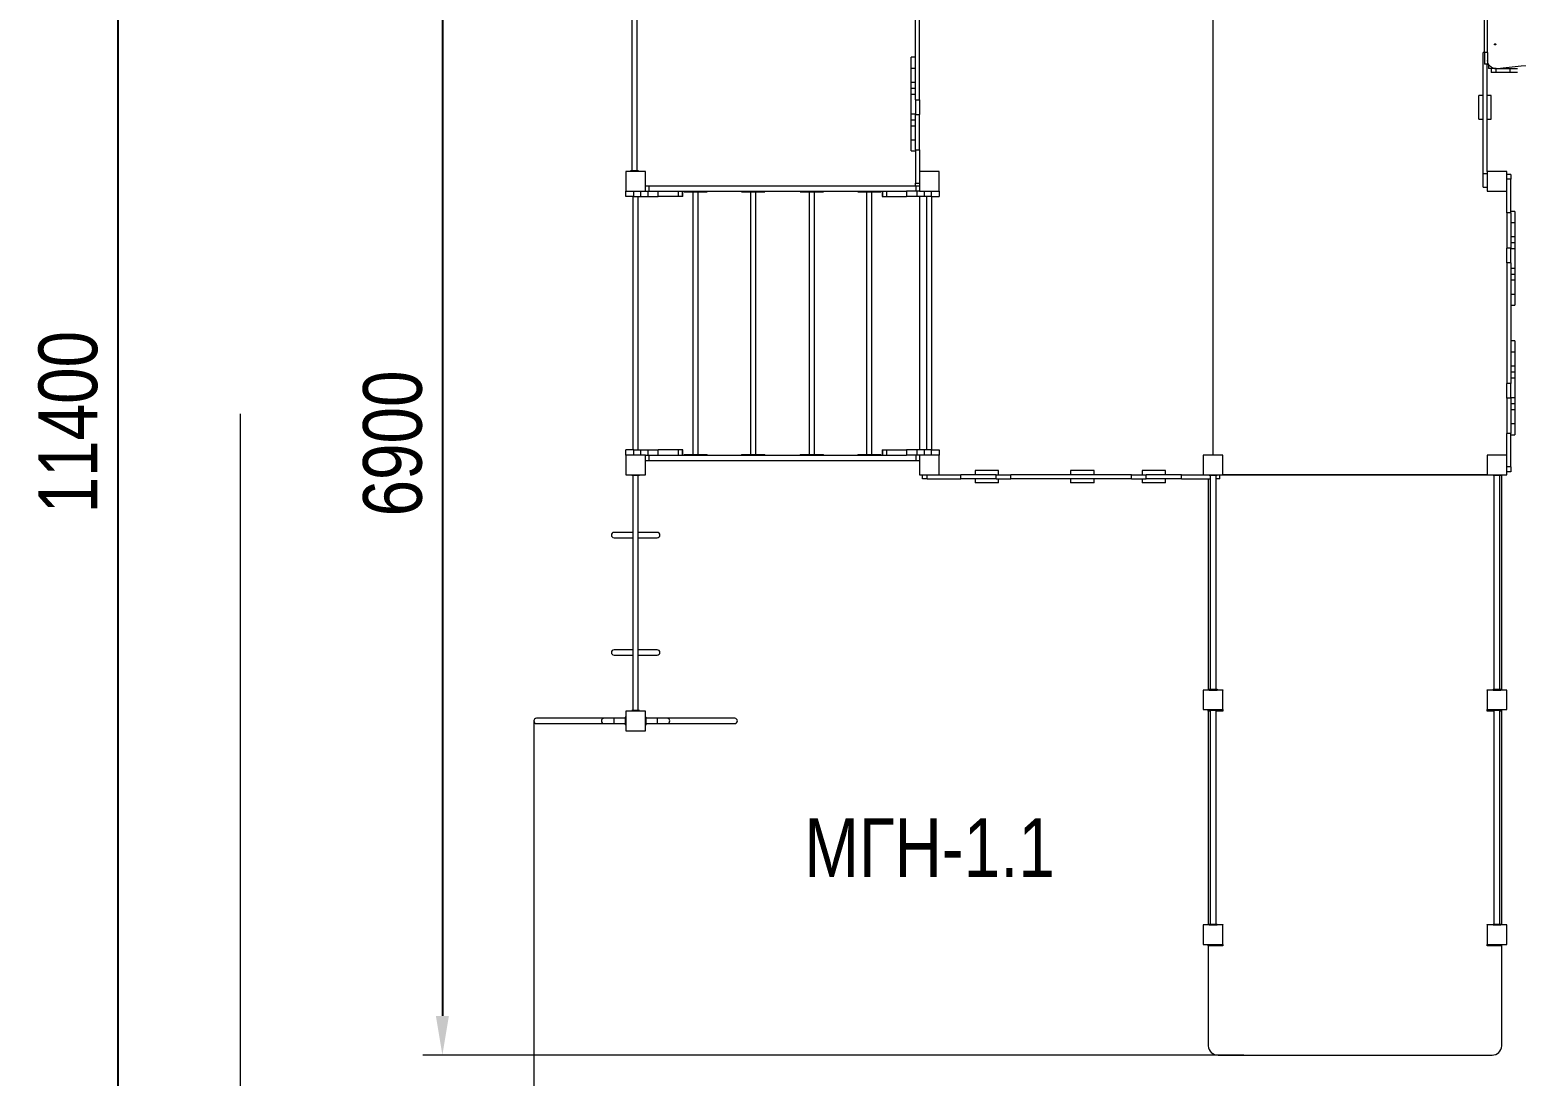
# Model space of a CAD drawing. Header units: millimetres. Extents: x -5811 to 5684, y -6797 to 6079.
# Drawn here: x -5811 to 1783, y -2397 to 2952 of the extents above; entities that cross this region are included whole.
import ezdxf

# ---------------------------------------------------------------- set-up
doc = ezdxf.new("R2010")
doc.units = ezdxf.units.MM
for name, color, linetype in [('DIKOM_АРТИКУЛ', 7, 'Continuous'), ('DIKOM_ОБЪЕКТ', 7, 'Continuous'), ('DIKOM_РАЗМЕР_ЗОНА', 7, 'Continuous'), ('DIKOM_РАЗМЕР_ОБЪЕКТА', 7, 'Continuous')]:
    doc.layers.add(name, color=color, linetype=linetype)
doc.styles.add('style1', font='arial.ttf', dxfattribs={"width": 0.8})
doc.dimstyles.new('1-50', dxfattribs={"dimtxt": 300, "dimasz": 200, "dimexe": 100, "dimexo": 0, "dimgap": 100, "dimtad": 1, "dimdec": 0, "dimtxsty": 'style1', "dimcen": 0, "dimclrd": 7, "dimclre": 7, "dimadec": 1, "dimazin": 2, "dimtfac": 1, "dimtdec": 0, "dimtmove": 0, "dimatfit": 3, "dimfxl": 0, "dimlwd": 25, "dimlwe": 18, "dimarcsym": 0})

# ---------------------------------------------------------------- blocks, each defined once
blk = doc.blocks.new('*D14')
at = {"layer": 'Defpoints', "color": 0, "transparency": 16777216}
for p in [(3684, 2910.6), (-3236, -580.4), (3684, -4519.9)]:
    blk.add_point(p, dxfattribs=at)
at = {"layer": 'DIKOM_РАЗМЕР_ОБЪЕКТА', "color": 7, "lineweight": 18, "transparency": 16777216}
for p, q in [((3684, 2910.6), (3684, -4619.9)), ((-3236, -580.4), (-3236, -4619.9))]:
    blk.add_line(p, q, dxfattribs=at)
at = {"layer": 'DIKOM_РАЗМЕР_ОБЪЕКТА', "color": 7, "lineweight": 25, "transparency": 16777216}
blk.add_line((-3036, -4519.9), (3484, -4519.9), dxfattribs=at)
at = {"layer": 'DIKOM_РАЗМЕР_ОБЪЕКТА', "color": 7, "transparency": 16777216}
for points in [[(-3036, -4486.6), (-3036, -4553.3), (-3236, -4519.9)], [(3484, -4486.6), (3484, -4553.3), (3684, -4519.9)]]:
    blk.add_solid(points, dxfattribs=at)
at = {"layer": 'DIKOM_РАЗМЕР_ОБЪЕКТА', "color": 0, "transparency": 16777216, "insert": (789.9, -4266.7), "char_height": 300, "attachment_point": 5, "style": 'style1'}
blk.add_mtext('6900', dxfattribs=at)
blk = doc.blocks.new('*D15')
at = {"layer": 'Defpoints', "color": 0, "transparency": 16777216}
for p in [(5684, 2425.6), (-4736, 988.9), (5684, -6696.9)]:
    blk.add_point(p, dxfattribs=at)
at = {"layer": 'DIKOM_РАЗМЕР_ЗОНА', "color": 7, "lineweight": 18, "transparency": 16777216}
for p, q in [((5684, 2425.6), (5684, -6796.9)), ((-4736, 988.9), (-4736, -6796.9))]:
    blk.add_line(p, q, dxfattribs=at)
at = {"layer": 'DIKOM_РАЗМЕР_ЗОНА', "color": 7, "lineweight": 25, "transparency": 16777216}
blk.add_line((-4536, -6696.9), (5484, -6696.9), dxfattribs=at)
at = {"layer": 'DIKOM_РАЗМЕР_ЗОНА', "color": 7, "transparency": 16777216}
for points in [[(-4536, -6663.5), (-4536, -6730.2), (-4736, -6696.9)], [(5484, -6663.5), (5484, -6730.2), (5684, -6696.9)]]:
    blk.add_solid(points, dxfattribs=at)
at = {"layer": 'DIKOM_РАЗМЕР_ЗОНА', "color": 0, "transparency": 16777216, "insert": (722.3, -6443.7), "char_height": 300, "attachment_point": 5, "style": 'style1'}
blk.add_mtext('10400', dxfattribs=at)
blk = doc.blocks.new('*D12')
at = {"layer": 'Defpoints', "color": 0, "transparency": 16777216}
for p in [(609, 4591.7), (-3703.3, -2288.3), (390.5, -2288.3)]:
    blk.add_point(p, dxfattribs=at)
at = {"layer": 'DIKOM_РАЗМЕР_ОБЪЕКТА', "color": 7, "lineweight": 18, "transparency": 16777216}
for p, q in [((609, 4591.7), (-3803.3, 4591.7)), ((390.5, -2288.3), (-3803.3, -2288.3))]:
    blk.add_line(p, q, dxfattribs=at)
at = {"layer": 'DIKOM_РАЗМЕР_ОБЪЕКТА', "color": 7, "lineweight": 25, "transparency": 16777216}
blk.add_line((-3703.3, 4391.7), (-3703.3, -2088.3), dxfattribs=at)
at = {"layer": 'DIKOM_РАЗМЕР_ОБЪЕКТА', "color": 7, "transparency": 16777216}
for points in [[(-3736.6, 4391.7), (-3670, 4391.7), (-3703.3, 4591.7)], [(-3736.6, -2088.3), (-3670, -2088.3), (-3703.3, -2288.3)]]:
    blk.add_solid(points, dxfattribs=at)
at = {"layer": 'DIKOM_РАЗМЕР_ОБЪЕКТА', "color": 0, "transparency": 16777216, "insert": (-3956.5, 837.6), "char_height": 300, "attachment_point": 5, "rotation": 90, "style": 'style1'}
blk.add_mtext('6900', dxfattribs=at)
blk = doc.blocks.new('*D13')
at = {"layer": 'Defpoints', "color": 0, "transparency": 16777216}
for p in [(4.3, 6079.2), (-5361.4, -5288.3), (-316, -5288.3)]:
    blk.add_point(p, dxfattribs=at)
at = {"layer": 'DIKOM_РАЗМЕР_ЗОНА', "color": 7, "lineweight": 18, "transparency": 16777216}
for p, q in [((4.3, 6079.2), (-5461.4, 6079.2)), ((-316, -5288.3), (-5461.4, -5288.3))]:
    blk.add_line(p, q, dxfattribs=at)
at = {"layer": 'DIKOM_РАЗМЕР_ЗОНА', "color": 7, "lineweight": 25, "transparency": 16777216}
blk.add_line((-5361.4, 5879.2), (-5361.4, -5088.3), dxfattribs=at)
at = {"layer": 'DIKOM_РАЗМЕР_ЗОНА', "color": 7, "transparency": 16777216}
for points in [[(-5394.7, 5879.2), (-5328, 5879.2), (-5361.4, 6079.2)], [(-5394.7, -5088.3), (-5328, -5088.3), (-5361.4, -5288.3)]]:
    blk.add_solid(points, dxfattribs=at)
at = {"layer": 'DIKOM_РАЗМЕР_ЗОНА', "color": 0, "transparency": 16777216, "insert": (-5614.5, 946.6), "char_height": 300, "attachment_point": 5, "rotation": 90, "style": 'style1'}
blk.add_mtext('11400', dxfattribs=at)
blk = doc.blocks.new('A$C7D4919E4')
at = {"color": 7, "linetype": 'Continuous', "lineweight": 15}
for p, q in [((-443, 450), (-443, 471)), ((-416.3, 471), (-443, 471)), ((-373.7, 471), (-374.6, 471)), ((-373.7, 471), (-346.8, 471)), ((-373.7, 470.9), (-373.7, 471)), ((-346.8, 467.7), (-346.8, 471)), ((350.8, 471), (377.7, 471)), ((350.8, 467.7), (350.8, 471)), ((378.6, 471), (377.7, 471)), ((377.7, 470.9), (377.7, 471)), ((447, 471), (420.3, 471)), ((447, 450), (447, 471)), ((-463, 450), (-448, 450)), ((-463, 389.9), (-463, 450)), ((-463, 450), (-448, 450)), ((-463, 450), (-463, 450)), ((-463, 389.9), (-448, 389.9)), ((-463, 389.9), (-463, 149.6)), ((-442.7, 450), (-448, 450)), ((-448, 389.9), (-448, 450)), ((-448, 389.9), (-448, 59.9)), ((-114, 450), (118, 450)), ((-49, 450), (-49, 448.2)), ((-28, 450), (-28, 448)), ((51, 450), (51, 448.2)), ((72, 450), (72, 448.6)), ((452, 450), (446.7, 450)), ((452, 450), (467, 450)), ((452, 389.9), (452, 450)), ((452, 450), (467, 450)), ((452, 389.9), (467, 389.9)), ((452, 389.9), (452, 59.9)), ((467, 389.9), (467, 450)), ((467, 450), (467, 450)), ((467, 389.9), (467, 149.6)), ((-463, 150), (-478, 150)), ((-478, 150), (-478, 125)), ((-463, 150), (-478, 150)), ((-478, 150), (-478, 150)), ((-463, 125), (-478, 125)), ((-478, 125), (-478, 59.9)), ((-463, 149.6), (-463, 125)), ((-463, 125), (-463, 59.9)), ((482, 150), (467, 150)), ((482, 150), (467, 150)), ((467, 149.6), (467, 125)), ((482, 125), (467, 125)), ((467, 125), (467, 59.9)), ((482, 150), (482, 125)), ((482, 150), (482, 150)), ((482, 125), (482, 59.9)), ((-463, 59.9), (-478, 59.9)), ((-478, 59.9), (-478, -59.9)), ((-463, 59.9), (-463, -59.9)), ((-463, 59.9), (-448, 59.9)), ((-463, 5.2), (-448, 5.2)), ((-463, 0), (-448, 0)), ((-448, 5.2), (-448, 59.9)), ((1, 10.5), (-448, 10.5)), ((-448, 0), (-448, 5.2)), ((-448, 2.3), (-9, 2.3)), ((-9, 8.6), (-9, 2.3)), ((-3, 4.6), (-3, -2.9)), ((1, 3), (-3, 3)), ((1, 3), (1, 10.5)), ((7, 2.7), (7, 5.3)), ((7, -4.8), (7, 2.7)), ((452, 59.9), (467, 59.9)), ((452, 5.2), (452, 59.9)), ((452, 5.2), (467, 5.2)), ((452, 0), (452, 5.2)), ((452, 0), (467, 0)), ((482, 59.9), (467, 59.9)), ((467, 59.9), (467, -59.9)), ((482, 59.9), (482, -59.9)), ((-463, -59.9), (-478, -59.9)), ((-478, -59.9), (-478, -125)), ((-448, 0), (-463, 0)), ((-448, -5.2), (-463, -5.2)), ((-463, -59.9), (-463, -125)), ((-448, -59.9), (-463, -59.9)), ((-448, 0), (-448, -5.2)), ((-448, -5.2), (-448, -59.9)), ((-448, -389.9), (-448, -59.9)), ((-3, -2.9), (-3, -5.5)), ((3, -3.2), (3, -10.7)), ((3, -3.2), (7, -3.2)), ((3, -10.7), (452, -10.7)), ((452, -2.5), (13, -2.5)), ((13, -8.7), (13, -2.5)), ((467, 0), (452, 0)), ((452, 0), (452, -5.2)), ((467, -5.2), (452, -5.2)), ((452, -5.2), (452, -59.9)), ((467, -59.9), (452, -59.9)), ((452, -389.9), (452, -59.9)), ((482, -59.9), (467, -59.9)), ((467, -59.9), (467, -125)), ((482, -59.9), (482, -125)), ((-463, -125), (-478, -125)), ((-478, -125), (-478, -150)), ((-463, -150), (-478, -150)), ((-463, -150), (-478, -150)), ((-478, -150), (-478, -150)), ((-463, -125), (-463, -149.6)), ((-463, -389.9), (-463, -149.6)), ((482, -125), (467, -125)), ((467, -125), (467, -149.6)), ((467, -389.9), (467, -149.6)), ((482, -150), (467, -150)), ((482, -150), (467, -150)), ((482, -125), (482, -150)), ((482, -150), (482, -150)), ((-448, -389.9), (-463, -389.9)), ((-463, -389.9), (-463, -450)), ((-448, -450), (-463, -450)), ((-448, -389.9), (-448, -450)), ((-448, -450), (-442.7, -450)), ((-443, -450), (-443, -471)), ((180.6, -453), (-176.6, -453)), ((118.2, -450), (-114.2, -450)), ((446.7, -450), (452, -450)), ((447, -450), (447, -471)), ((467, -389.9), (452, -389.9)), ((452, -389.9), (452, -450)), ((467, -450), (452, -450)), ((467, -389.9), (467, -450)), ((-416.3, -471), (-443, -471)), ((-373.7, -471), (-346.8, -471)), ((-346.8, -467.7), (-346.8, -471)), ((350.8, -467.7), (350.8, -471)), ((350.8, -471), (377.7, -471)), ((447, -471), (420.3, -471))]:
    blk.add_line(p, q, dxfattribs=at)
at = {"color": 7, "linetype": 'Continuous', "lineweight": 15, "flags": 128}
for points in [[(-448, 430.7), (-447.8, 434.5), (-447.2, 438.2), (-446.3, 441.9), (-445, 445.5), (-443.3, 449), (-441.3, 452.3), (-439, 455.5), (-436.3, 458.5), (-433.4, 461.3), (-430.1, 463.9), (-426.7, 466.2), (-423, 468.2), (-419.1, 469.9), (-415.1, 471.4), (-410.9, 472.5), (-406.7, 473.3), (-402.4, 473.8), (-398, 474)], [(-398, 474), (-367.4, 470.1), (-336.8, 466.6), (-306.2, 463.3), (-275.5, 460.4), (-244.7, 457.7), (-214, 455.4), (-183.2, 453.4), (-152.3, 451.7), (-121.5, 450.3), (-90.6, 449.2), (-59.8, 448.4), (-28.9, 448), (2, 447.8), (32.9, 448), (63.8, 448.4), (94.6, 449.2), (125.5, 450.3), (156.3, 451.7), (187.2, 453.4), (218, 455.4), (248.7, 457.7), (279.5, 460.4), (310.2, 463.3), (340.8, 466.6), (371.4, 470.1), (402, 474)], [(402, 474), (406.4, 473.8), (410.7, 473.3), (414.9, 472.5), (419.1, 471.4), (423.1, 469.9), (427, 468.2), (430.7, 466.2), (434.1, 463.9), (437.4, 461.3), (440.3, 458.5), (443, 455.5), (445.3, 452.3), (447.3, 449), (449, 445.5), (450.3, 441.9), (451.2, 438.2), (451.8, 434.5), (452, 430.7)], [(-405.5, 348.4), (-405.7, 347.4), (-406.2, 346.5), (-407.1, 345.8), (-408.1, 345.4), (-409.3, 345.4), (-410.4, 345.6), (-411.4, 346.1), (-412.1, 346.9), (-412.5, 347.9), (-412.5, 348.9), (-412.1, 349.8), (-411.4, 350.6), (-410.4, 351.2), (-409.3, 351.4), (-408.1, 351.3), (-407.1, 350.9), (-406.2, 350.2), (-405.7, 349.4), (-405.5, 348.4)], [(416.5, 348.4), (416.3, 347.4), (415.8, 346.5), (414.9, 345.8), (413.9, 345.4), (412.7, 345.4), (411.6, 345.6), (410.6, 346.1), (409.9, 346.9), (409.5, 347.9), (409.5, 348.9), (409.9, 349.8), (410.6, 350.6), (411.6, 351.2), (412.7, 351.4), (413.9, 351.3), (414.9, 350.9), (415.8, 350.2), (416.3, 349.4), (416.5, 348.4)], [(-405.5, 114.5), (-405.7, 113.5), (-406.2, 112.6), (-407.1, 111.9), (-408.1, 111.5), (-409.3, 111.5), (-410.4, 111.7), (-411.4, 112.2), (-412.1, 113), (-412.5, 114), (-412.5, 115), (-412.1, 115.9), (-411.4, 116.7), (-410.4, 117.3), (-409.3, 117.5), (-408.1, 117.4), (-407.1, 117), (-406.2, 116.3), (-405.7, 115.5), (-405.5, 114.5)], [(416.5, 114.5), (416.3, 113.5), (415.8, 112.6), (414.9, 111.9), (413.9, 111.5), (412.7, 111.5), (411.6, 111.7), (410.6, 112.2), (409.9, 113), (409.5, 114), (409.5, 115), (409.9, 115.9), (410.6, 116.7), (411.6, 117.3), (412.7, 117.5), (413.9, 117.4), (414.9, 117), (415.8, 116.3), (416.3, 115.5), (416.5, 114.5)], [(-9, 2.3), (-7.8, 2.2), (-6.7, 1.9), (-5.7, 1.5), (-4.8, 0.8), (-4, 0), (-3.5, -0.9), (-3.1, -1.8), (-3, -2.9)], [(-3.3, 6.3), (-3.1, 5.7), (-3, 4.6)], [(-3, 2), (-2.9, 1), (-2.5, 0.1), (-2, -0.8), (-1.2, -1.6), (-0.3, -2.3), (0.7, -2.8), (1.8, -3.1), (3, -3.2)], [(7, 5.3), (6.9, 6.3), (6.5, 7.3), (6, 8.2), (5.2, 9), (4.3, 9.6), (3.3, 10.1), (2.2, 10.4), (1, 10.5)], [(7, -2.2), (6.9, -1.2), (6.5, -0.2), (6, 0.7), (5.2, 1.5), (4.3, 2.2), (3.3, 2.6), (2.2, 2.9), (1, 3)], [(13, -2.5), (11.8, -2.4), (10.7, -2.1), (9.7, -1.6), (8.8, -0.9), (8, -0.2), (7.5, 0.7), (7.1, 1.7), (7, 2.7)], [(-3, -5.5), (-2.9, -6.5), (-2.5, -7.4), (-2, -8.3), (-1.2, -9.1), (-0.3, -9.8), (0.7, -10.3), (1.8, -10.6), (3, -10.7)], [(7.2, -6.1), (7.1, -5.8), (7, -4.8)], [(-412.5, -114.6), (-412.3, -113.6), (-411.8, -112.7), (-410.9, -112), (-409.9, -111.6), (-408.7, -111.6), (-407.6, -111.8), (-406.6, -112.3), (-405.9, -113.1), (-405.5, -114.1), (-405.5, -115.1), (-405.9, -116), (-406.6, -116.8), (-407.6, -117.4), (-408.7, -117.6), (-409.9, -117.5), (-410.9, -117.1), (-411.8, -116.4), (-412.3, -115.6), (-412.5, -114.6)], [(409.5, -114.6), (409.7, -113.6), (410.2, -112.7), (411.1, -112), (412.1, -111.6), (413.3, -111.6), (414.4, -111.8), (415.4, -112.3), (416.1, -113.1), (416.5, -114.1), (416.5, -115.1), (416.1, -116), (415.4, -116.8), (414.4, -117.4), (413.3, -117.6), (412.1, -117.5), (411.1, -117.1), (410.2, -116.4), (409.7, -115.6), (409.5, -114.6)], [(-412.5, -348.4), (-412.3, -347.4), (-411.8, -346.5), (-410.9, -345.9), (-409.9, -345.5), (-408.7, -345.4), (-407.6, -345.6), (-406.6, -346.2), (-405.9, -347), (-405.5, -347.9), (-405.5, -348.9), (-405.9, -349.8), (-406.6, -350.6), (-407.6, -351.2), (-408.7, -351.4), (-409.9, -351.3), (-410.9, -350.9), (-411.8, -350.3), (-412.3, -349.4), (-412.5, -348.4)], [(409.5, -348.4), (409.7, -347.4), (410.2, -346.5), (411.1, -345.9), (412.1, -345.5), (413.3, -345.4), (414.4, -345.6), (415.4, -346.2), (416.1, -347), (416.5, -347.9), (416.5, -348.9), (416.1, -349.8), (415.4, -350.6), (414.4, -351.2), (413.3, -351.4), (412.1, -351.3), (411.1, -350.9), (410.2, -350.3), (409.7, -349.4), (409.5, -348.4)], [(-398, -474), (-402.4, -473.8), (-406.7, -473.3), (-410.9, -472.5), (-415.1, -471.4), (-419.1, -469.9), (-423, -468.2), (-426.7, -466.1), (-430.1, -463.8), (-433.4, -461.3), (-436.3, -458.5), (-439, -455.5), (-441.3, -452.3), (-443.3, -449), (-445, -445.5), (-446.3, -441.9), (-447.2, -438.2), (-447.8, -434.4), (-448, -430.7)], [(402, -474), (371.4, -470.1), (340.8, -466.6), (310.2, -463.3), (279.5, -460.4), (248.7, -457.7), (218, -455.4), (187.2, -453.4), (156.3, -451.7), (125.5, -450.3), (94.6, -449.2), (63.8, -448.4), (32.9, -448), (2, -447.8), (-28.9, -448), (-59.8, -448.4), (-90.6, -449.2), (-121.5, -450.3), (-152.3, -451.7), (-183.2, -453.4), (-214, -455.4), (-244.7, -457.7), (-275.5, -460.4), (-306.2, -463.3), (-336.8, -466.6), (-367.4, -470.1), (-398, -474)], [(452, -430.7), (451.8, -434.4), (451.2, -438.2), (450.3, -441.9), (449, -445.5), (447.3, -449), (445.3, -452.3), (443, -455.5), (440.3, -458.5), (437.4, -461.3), (434.1, -463.8), (430.7, -466.1), (427, -468.2), (423.1, -469.9), (419.1, -471.4), (414.9, -472.5), (410.7, -473.3), (406.4, -473.8), (402, -474)]]:
    blk.add_lwpolyline(points, dxfattribs=at)

msp = doc.modelspace()

# ---------------------------------------------------------------- linework, layer by layer
at = {"layer": 'DIKOM_ОБЪЕКТ', "color": 7, "linetype": 'Continuous', "lineweight": 15}
for p, q in [((-2735.5, 3573.6), (-2735.5, 2231.6)), ((-2708.5, 2231.6), (-2708.5, 3573.6)), ((234, 777.6), (234, 3556.6)), ((234, 777.6), (234, 3556.6)), ((-1287, 2594.4), (-1287, 3210.8)), ((-1266, 2594.4), (-1266, 3210.8)), ((-1287, 2811.3), (-1308, 2811.3)), ((-1308, 2756.3), (-1308, 2811.3)), ((1613, 2217.6), (1613, 2835.6)), ((1621, 2835.6), (1613, 2835.6)), ((-1308, 2756.3), (-1287, 2756.3)), ((-1308, 2682.1), (-1308, 2756.3)), ((1634, 2227.6), (1634, 2775.6)), ((1654.4, 2754.6), (1654.4, 2733.6)), ((1679.4, 2754.6), (1654.4, 2754.6)), ((1679.4, 2733.6), (1679.4, 2754.6)), ((1679.4, 2754.6), (1749.4, 2754.6)), ((1749.4, 2754.6), (1749.4, 2733.6)), ((1749.4, 2754.6), (1789.4, 2754.6)), ((-1287, 2682.1), (-1308, 2682.1)), ((-1308, 2653.4), (-1308, 2682.1)), ((1679.4, 2733.6), (1654.4, 2733.6)), ((1749.4, 2733.6), (1679.4, 2733.6)), ((1789.4, 2733.6), (1749.4, 2733.6)), ((-1308, 2653.4), (-1287, 2653.4)), ((-1308, 2621.3), (-1308, 2653.4)), ((-1287, 2621.3), (-1308, 2621.3)), ((-1308, 2522.4), (-1308, 2621.3)), ((-1287, 2594.4), (-1266, 2594.4)), ((-1287, 2594.4), (-1287, 2518.8)), ((-1266, 2594.4), (-1266, 2518.8)), ((1613, 2615.8), (1592, 2615.8)), ((1592, 2495.8), (1592, 2615.8)), ((1655, 2615.8), (1634, 2615.8)), ((1655, 2495.8), (1655, 2615.8)), ((-1308, 2522.4), (-1287, 2522.4)), ((-1308, 2490.4), (-1308, 2522.4)), ((-1287, 2518.8), (-1266, 2518.8)), ((-1287, 2339.1), (-1287, 2518.8)), ((-1266, 2339.1), (-1266, 2518.8)), ((-1287, 2490.4), (-1308, 2490.4)), ((-1308, 2461.6), (-1308, 2490.4)), ((-1308, 2461.6), (-1287, 2461.6)), ((-1308, 2387.4), (-1308, 2461.6)), ((1592, 2495.8), (1613, 2495.8)), ((1634, 2495.8), (1655, 2495.8)), ((-1287, 2387.4), (-1308, 2387.4)), ((-1308, 2332.4), (-1308, 2387.4)), ((-1308, 2332.4), (-1287, 2332.4)), ((-1287, 2339.1), (-1266, 2339.1)), ((-1287, 2339.1), (-1287, 2167.5)), ((-1266, 2339.1), (-1266, 2227.6)), ((-2766.1, 2227.6), (-2766.1, 2127.6)), ((-2666.1, 2227.6), (-2766.1, 2227.6)), ((-2742, 2227.6), (-2742, 2231.6)), ((-2702, 2231.6), (-2742, 2231.6)), ((-2702, 2227.6), (-2702, 2231.6)), ((-2666.1, 2127.6), (-2666.1, 2227.6)), ((-1166, 2227.6), (-1266, 2227.6)), ((-1266, 2227.6), (-1266, 2127.6)), ((-1166, 2127.6), (-1166, 2227.6)), ((1613, 2217.6), (1634, 2217.6)), ((1613, 2147.6), (1613, 2217.6)), ((1734, 2227.6), (1634, 2227.6)), ((1634, 2227.6), (1634, 2127.6)), ((1734, 2127.6), (1734, 2227.6)), ((1755, 2212.6), (1734, 2212.6)), ((1755, 2212.6), (1755, 2187.6)), ((-2766.1, 2100.6), (-2766.1, 2127.6)), ((-2766.1, 2127.6), (-2666.1, 2127.6)), ((-2726.1, 2100.6), (-2726.1, 2127.6)), ((-2689.2, 2100.6), (-2689.2, 2127.6)), ((-2666.1, 2154.6), (-2648, 2154.6)), ((-2666.1, 2127.6), (-2652.5, 2127.6)), ((-2652.5, 2100.6), (-2652.5, 2127.6)), ((-2652.5, 2127.6), (-2601.7, 2127.6)), ((-2648, 2154.6), (-2648, 2127.6)), ((-2648, 2154.6), (-1284.3, 2154.6)), ((-2601.7, 2127.6), (-1335.2, 2127.6)), ((-2600.2, 2100.6), (-2600.2, 2127.6)), ((-2497, 2100.6), (-2497, 2127.6)), ((-2477.4, 2100.6), (-2477.4, 2127.6)), ((-2475.1, 2100.6), (-2475.1, 2127.6)), ((-2468.4, 2127.6), (-2468.4, 2123.6)), ((-2453.5, 2127.6), (-2453.5, 2123.6)), ((-2376.2, 2127.6), (-2376.2, 2123.6)), ((-2351.1, 2123.6), (-2351.1, 2127.6)), ((-2175.8, 2127.6), (-2175.8, 2123.6)), ((-2157.4, 2127.6), (-2157.4, 2123.6)), ((-2077.6, 2127.6), (-2077.6, 2123.6)), ((-2056.1, 2123.6), (-2056.1, 2127.6)), ((-1876.1, 2127.6), (-1876.1, 2123.6)), ((-1854.5, 2127.6), (-1854.5, 2123.6)), ((-1774.7, 2127.6), (-1774.7, 2123.6)), ((-1756.3, 2123.6), (-1756.3, 2127.6)), ((-1581, 2127.6), (-1581, 2123.6)), ((-1555.9, 2127.6), (-1555.9, 2123.6)), ((-1478.6, 2127.6), (-1478.6, 2123.6)), ((-1463.8, 2123.6), (-1463.8, 2127.6)), ((-1457, 2127.6), (-1457, 2100.6)), ((-1454.7, 2127.6), (-1454.7, 2100.6)), ((-1435.1, 2127.6), (-1435.1, 2100.6)), ((-1335.2, 2127.6), (-1331.9, 2127.6)), ((-1331.9, 2127.6), (-1331.9, 2100.6)), ((-1279.6, 2127.6), (-1331.9, 2127.6)), ((-1287, 2167.5), (-1266, 2167.5)), ((-1287, 2154.6), (-1287, 2167.5)), ((-1284.3, 2154.6), (-1284.3, 2127.6)), ((-1284.3, 2154.6), (-1266.1, 2154.6)), ((-1279.6, 2127.6), (-1279.6, 2100.6)), ((-1266, 2127.6), (-1279.6, 2127.6)), ((-1266.1, 2154.6), (-1266.1, 2127.6)), ((-1266.1, 2142.6), (-1266, 2142.6)), ((-1266, 2127.6), (-1166, 2127.6)), ((-1242.9, 2127.6), (-1242.9, 2100.6)), ((-1206, 2127.6), (-1206, 2100.6)), ((-1166, 2127.6), (-1166, 2100.6)), ((1613, 2147.6), (1634, 2147.6)), ((1634, 2147.6), (1634, 2127.6)), ((1634, 2127.6), (1734, 2127.6)), ((1634, 2127.6), (1634, 2127.6)), ((1755, 2187.6), (1734, 2187.6)), ((1734, 2016), (1734, 2127.6)), ((1755, 2016), (1755, 2187.6)), ((-2726.1, 2100.6), (-2766.1, 2100.6)), ((-2729.6, 2100.6), (-2729.6, 804.6)), ((-2726.1, 2100.6), (-2689.2, 2100.6)), ((-2702.6, 804.6), (-2702.6, 2100.6)), ((-2689.2, 2100.6), (-2652.5, 2100.6)), ((-2652.5, 2100.6), (-2600.2, 2100.6)), ((-2497, 2100.6), (-2600.2, 2100.6)), ((-2477.4, 2100.6), (-2497, 2100.6)), ((-2475.1, 2100.6), (-2477.4, 2100.6)), ((-2468.4, 2123.6), (-2453.5, 2123.6)), ((-2453.5, 2123.6), (-2376.2, 2123.6)), ((-2423.2, 2123.6), (-2423.2, 781.6)), ((-2396.2, 781.6), (-2396.2, 2123.6)), ((-2376.2, 2123.6), (-2351.1, 2123.6)), ((-2175.8, 2123.6), (-2157.4, 2123.6)), ((-2157.4, 2123.6), (-2077.6, 2123.6)), ((-2129.4, 2123.6), (-2129.4, 781.6)), ((-2102.4, 781.6), (-2102.4, 2123.6)), ((-2077.6, 2123.6), (-2056.1, 2123.6)), ((-1876.1, 2123.6), (-1854.5, 2123.6)), ((-1854.5, 2123.6), (-1774.7, 2123.6)), ((-1829.7, 2123.6), (-1829.7, 781.6)), ((-1802.7, 781.6), (-1802.7, 2123.6)), ((-1774.7, 2123.6), (-1756.3, 2123.6)), ((-1581, 2123.6), (-1555.9, 2123.6)), ((-1555.9, 2123.6), (-1478.6, 2123.6)), ((-1535.9, 2123.6), (-1535.9, 781.6)), ((-1508.9, 781.6), (-1508.9, 2123.6)), ((-1478.6, 2123.6), (-1463.8, 2123.6)), ((-1457, 2100.6), (-1454.7, 2100.6)), ((-1454.7, 2100.6), (-1435.1, 2100.6)), ((-1435.1, 2100.6), (-1331.9, 2100.6)), ((-1279.6, 2100.6), (-1331.9, 2100.6)), ((-1242.9, 2100.6), (-1279.6, 2100.6)), ((-1266, 2100.6), (-1266, 804.6)), ((-1206, 2100.6), (-1242.9, 2100.6)), ((-1229.5, 2100.6), (-1229.5, 804.6)), ((-1206, 2100.6), (-1166, 2100.6)), ((-1202.5, 804.6), (-1202.5, 2100.6)), ((1755, 2016), (1734, 2016)), ((1734, 2016), (1734, 1836.4)), ((1776, 2022.8), (1755, 2022.8)), ((1755, 2016), (1755, 1836.4)), ((1776, 2022.8), (1776, 1967.7)), ((1755, 1967.7), (1776, 1967.7)), ((1776, 1967.7), (1776, 1893.5)), ((1755, 1836.4), (1734, 1836.4)), ((1734, 1760.8), (1734, 1836.4)), ((1776, 1893.5), (1755, 1893.5)), ((1755, 1864.8), (1776, 1864.8)), ((1755, 1760.8), (1755, 1836.4)), ((1776, 1832.8), (1755, 1832.8)), ((1776, 1893.5), (1776, 1864.8)), ((1776, 1864.8), (1776, 1832.8)), ((1776, 1832.8), (1776, 1733.8)), ((1755, 1760.8), (1734, 1760.8)), ((1734, 1760.8), (1734, 1144.4)), ((1755, 1760.8), (1755, 1144.4)), ((1755, 1733.8), (1776, 1733.8)), ((1776, 1701.8), (1755, 1701.8)), ((1755, 1673.1), (1776, 1673.1)), ((1776, 1733.8), (1776, 1701.8)), ((1776, 1701.8), (1776, 1673.1)), ((1776, 1673.1), (1776, 1598.9)), ((1776, 1598.9), (1755, 1598.9)), ((1776, 1598.9), (1776, 1543.8)), ((1755, 1543.8), (1776, 1543.8)), ((1776, 1361.3), (1755, 1361.3)), ((1755, 1306.3), (1776, 1306.3)), ((1776, 1361.3), (1776, 1306.3)), ((1776, 1306.3), (1776, 1232.1)), ((1776, 1232.1), (1755, 1232.1)), ((1776, 1232.1), (1776, 1203.4)), ((1755, 1144.4), (1734, 1144.4)), ((1734, 1068.8), (1734, 1144.4)), ((1755, 1203.4), (1776, 1203.4)), ((1776, 1171.3), (1755, 1171.3)), ((1755, 1068.8), (1755, 1144.4)), ((1776, 1203.4), (1776, 1171.3)), ((1776, 1171.3), (1776, 1072.4)), ((1755, 1068.8), (1734, 1068.8)), ((1734, 1068.8), (1734, 889.1)), ((1755, 1072.4), (1776, 1072.4)), ((1755, 1068.8), (1755, 889.1)), ((1776, 1072.4), (1776, 1040.4)), ((1776, 1040.4), (1755, 1040.4)), ((1755, 1011.6), (1776, 1011.6)), ((1776, 1040.4), (1776, 1011.6)), ((1776, 1011.6), (1776, 937.4)), ((1776, 937.4), (1755, 937.4)), ((1776, 937.4), (1776, 882.4)), ((1755, 889.1), (1734, 889.1)), ((1734, 777.6), (1734, 889.1)), ((1755, 717.5), (1755, 889.1)), ((1755, 882.4), (1776, 882.4)), ((-2766.1, 777.6), (-2766.1, 804.6)), ((-2726.1, 804.6), (-2766.1, 804.6)), ((-2666.1, 777.6), (-2766.1, 777.6)), ((-2766.1, 777.6), (-2766.1, 677.6)), ((-2726.1, 777.6), (-2726.1, 804.6)), ((-2726.1, 804.6), (-2689.2, 804.6)), ((-2689.2, 777.6), (-2689.2, 804.6)), ((-2689.2, 804.6), (-2652.5, 804.6)), ((-2666.1, 777.6), (-2652.5, 777.6)), ((-2666.1, 677.6), (-2666.1, 777.6)), ((-2652.5, 777.6), (-2652.5, 804.6)), ((-2652.5, 804.6), (-2600.2, 804.6)), ((-2652.5, 777.6), (-2601.7, 777.6)), ((-2648, 777.6), (-2648, 750.6)), ((-2601.7, 777.6), (-1335.2, 777.6)), ((-2600.2, 777.6), (-2600.2, 804.6)), ((-2497, 804.6), (-2600.2, 804.6)), ((-2497, 777.6), (-2497, 804.6)), ((-2477.4, 804.6), (-2497, 804.6)), ((-2477.4, 777.6), (-2477.4, 804.6)), ((-2475.1, 804.6), (-2477.4, 804.6)), ((-2475.1, 777.6), (-2475.1, 804.6)), ((-2468.4, 781.6), (-2468.4, 777.6)), ((-2468.4, 781.6), (-2453.5, 781.6)), ((-2453.5, 781.6), (-2453.5, 777.6)), ((-2453.5, 781.6), (-2376.2, 781.6)), ((-2376.2, 781.6), (-2376.2, 777.6)), ((-2376.2, 781.6), (-2351.1, 781.6)), ((-2351.1, 777.6), (-2351.1, 781.6)), ((-2175.8, 781.6), (-2175.8, 777.6)), ((-2175.8, 781.6), (-2157.4, 781.6)), ((-2157.4, 781.6), (-2157.4, 777.6)), ((-2157.4, 781.6), (-2077.6, 781.6)), ((-2077.6, 781.6), (-2077.6, 777.6)), ((-2077.6, 781.6), (-2056.1, 781.6)), ((-2056.1, 777.6), (-2056.1, 781.6)), ((-1876.1, 781.6), (-1876.1, 777.6)), ((-1876.1, 781.6), (-1854.5, 781.6)), ((-1854.5, 781.6), (-1854.5, 777.6)), ((-1854.5, 781.6), (-1774.7, 781.6)), ((-1774.7, 781.6), (-1774.7, 777.6)), ((-1774.7, 781.6), (-1756.3, 781.6)), ((-1756.3, 777.6), (-1756.3, 781.6)), ((-1581, 781.6), (-1581, 777.6)), ((-1581, 781.6), (-1555.9, 781.6)), ((-1555.9, 781.6), (-1555.9, 777.6)), ((-1555.9, 781.6), (-1478.6, 781.6)), ((-1478.6, 781.6), (-1478.6, 777.6)), ((-1478.6, 781.6), (-1463.8, 781.6)), ((-1463.8, 777.6), (-1463.8, 781.6)), ((-1457, 804.6), (-1457, 777.6)), ((-1457, 804.6), (-1454.7, 804.6)), ((-1454.7, 804.6), (-1454.7, 777.6)), ((-1454.7, 804.6), (-1435.1, 804.6)), ((-1435.1, 804.6), (-1435.1, 777.6)), ((-1435.1, 804.6), (-1331.9, 804.6)), ((-1335.2, 777.6), (-1331.9, 777.6)), ((-1331.9, 804.6), (-1331.9, 777.6)), ((-1279.6, 804.6), (-1331.9, 804.6)), ((-1279.6, 777.6), (-1331.9, 777.6)), ((-1284.3, 777.6), (-1284.3, 750.6)), ((-1279.6, 804.6), (-1279.6, 777.6)), ((-1242.9, 804.6), (-1279.6, 804.6)), ((-1266, 777.6), (-1279.6, 777.6)), ((-1266.1, 777.6), (-1266.1, 750.6)), ((-1166, 777.6), (-1266, 777.6)), ((-1266, 777.6), (-1266, 677.6)), ((-1242.9, 804.6), (-1242.9, 777.6)), ((-1206, 804.6), (-1242.9, 804.6)), ((-1206, 804.6), (-1206, 777.6)), ((-1206, 804.6), (-1166, 804.6)), ((-1166, 804.6), (-1166, 777.6)), ((-1166, 677.6), (-1166, 777.6)), ((184, 777.6), (184, 677.6)), ((284, 777.6), (184, 777.6)), ((284, 677.6), (284, 777.6)), ((1734, 777.6), (1634, 777.6)), ((1634, 777.6), (1634, 677.6)), ((1634, 777.6), (1634, 777.6)), ((1634, 777.6), (1634, 677.6)), ((1734, 677.6), (1734, 777.6)), ((-2666.1, 750.6), (-2648, 750.6)), ((-2648, 750.6), (-1284.3, 750.6)), ((-1284.3, 750.6), (-1266.1, 750.6)), ((-981.6, 698.6), (-981.6, 677.6)), ((-861.6, 698.6), (-981.6, 698.6)), ((-861.6, 677.6), (-861.6, 698.6)), ((-494.2, 698.6), (-494.2, 677.6)), ((-374.2, 698.6), (-494.2, 698.6)), ((-374.2, 677.6), (-374.2, 698.6)), ((-128.6, 698.6), (-128.6, 677.6)), ((-8.6, 698.6), (-128.6, 698.6)), ((-8.6, 677.6), (-8.6, 698.6)), ((1755, 717.5), (1734, 717.5)), ((1755, 692.6), (1734, 692.6)), ((1755, 717.5), (1755, 692.6)), ((-2766.1, 677.6), (-2666.1, 677.6)), ((-2736.1, 673.6), (-2736.1, 677.6)), ((-2731.1, 673.6), (-2736.1, 673.6)), ((-2731.1, 673.6), (-2731.1, 677.6)), ((-2701.1, 673.6), (-2731.1, 673.6)), ((-2729.6, 673.6), (-2729.6, -526.4)), ((-2702.6, -526.4), (-2702.6, 673.6)), ((-2701.1, 673.6), (-2701.1, 677.6)), ((-2696.1, 673.6), (-2701.1, 673.6)), ((-2696.1, 673.6), (-2696.1, 677.6)), ((-1266, 677.6), (-1166, 677.6)), ((-1251, 656.6), (-1251, 677.6)), ((-1226, 656.6), (-1251, 656.6)), ((-1226, 656.6), (-1226, 677.6)), ((-1226, 656.6), (-1054.5, 656.6)), ((-1166, 677.6), (-1054.5, 677.6)), ((-1054.5, 656.6), (-1054.5, 677.6)), ((-874.8, 677.6), (-1054.5, 677.6)), ((-874.8, 656.6), (-1054.5, 656.6)), ((-981.6, 656.6), (-981.6, 635.6)), ((-861.6, 635.6), (-981.6, 635.6)), ((-874.8, 656.6), (-874.8, 677.6)), ((-874.8, 677.6), (-799.2, 677.6)), ((-874.8, 656.6), (-799.2, 656.6)), ((-861.6, 635.6), (-861.6, 656.6)), ((-799.2, 656.6), (-799.2, 677.6)), ((-182.8, 677.6), (-799.2, 677.6)), ((-182.8, 656.6), (-799.2, 656.6)), ((-494.2, 656.6), (-494.2, 635.6)), ((-374.2, 635.6), (-494.2, 635.6)), ((-374.2, 635.6), (-374.2, 656.6)), ((-182.8, 656.6), (-182.8, 677.6)), ((-182.8, 677.6), (-107.2, 677.6)), ((-182.8, 656.6), (-107.2, 656.6)), ((-128.6, 656.6), (-128.6, 635.6)), ((-8.6, 635.6), (-128.6, 635.6)), ((-107.2, 656.6), (-107.2, 677.6)), ((72.5, 677.6), (-107.2, 677.6)), ((72.5, 656.6), (-107.2, 656.6)), ((-8.6, 635.6), (-8.6, 656.6)), ((72.5, 656.6), (72.5, 677.6)), ((72.5, 677.6), (184, 677.6)), ((72.5, 656.6), (220.5, 656.6)), ((184, 677.6), (284, 677.6)), ((209, 656.6), (209, -421.6)), ((214, 673.6), (214, 677.6)), ((219, 673.6), (214, 673.6)), ((219, 673.6), (219, 677.6)), ((249, 673.6), (219, 673.6)), ((220.5, -418.4), (220.5, 673.6)), ((247.5, 673.6), (247.5, -418.4)), ((269, 656.6), (247.5, 656.6)), ((249, 673.6), (249, 677.6)), ((254, 673.6), (249, 673.6)), ((254, 673.6), (254, 677.6)), ((269, 656.6), (269, 677.6)), ((1664, 674.8), (269, 674.8)), ((1634, 677.6), (284, 677.6)), ((1634, 677.6), (1634, 677.6)), ((1634, 677.6), (1734, 677.6)), ((1664, 673.6), (1664, 677.6)), ((1669, 673.6), (1664, 673.6)), ((1669, 673.6), (1669, 677.6)), ((1699, 673.6), (1669, 673.6)), ((1670.5, -418.4), (1670.5, 673.6)), ((1697.5, 673.6), (1697.5, -418.4)), ((1699, 673.6), (1699, 677.6)), ((1704, 673.6), (1699, 673.6)), ((1704, 673.6), (1704, 677.6)), ((1709, 674.8), (1704, 674.8)), ((1709, 674.8), (1709, 677.6)), ((1709, -421.6), (1709, 674.8)), ((-2729.6, 383.1), (-2826.6, 383.1)), ((-2605.6, 383.1), (-2702.6, 383.1)), ((-2826.6, 356.1), (-2729.6, 356.1)), ((-2702.6, 356.1), (-2605.6, 356.1)), ((-2729.6, -216.9), (-2826.6, -216.9)), ((-2605.6, -216.9), (-2702.6, -216.9)), ((-2826.6, -243.9), (-2729.6, -243.9)), ((-2702.6, -243.9), (-2605.6, -243.9)), ((184, -422.4), (184, -522.4)), ((284, -422.4), (184, -422.4)), ((209, -421.6), (214, -421.6)), ((214, -418.4), (214, -422.4)), ((214, -418.4), (219, -418.4)), ((214, -422.4), (219, -422.4)), ((219, -418.4), (219, -422.4)), ((219, -418.4), (249, -418.4)), ((219, -422.4), (249, -422.4)), ((249, -418.4), (249, -422.4)), ((249, -418.4), (254, -418.4)), ((249, -422.4), (254, -422.4)), ((254, -418.4), (254, -422.4)), ((254, -421.6), (284, -421.6)), ((284, -421.6), (284, -422.4)), ((284, -522.4), (284, -422.4)), ((1634, -421.6), (1664, -421.6)), ((1634, -422.4), (1634, -421.6)), ((1734, -422.4), (1634, -422.4)), ((1634, -422.4), (1634, -522.4)), ((1664, -418.4), (1664, -422.4)), ((1664, -418.4), (1669, -418.4)), ((1664, -422.4), (1669, -422.4)), ((1669, -418.4), (1669, -422.4)), ((1669, -418.4), (1699, -418.4)), ((1669, -422.4), (1699, -422.4)), ((1699, -418.4), (1699, -422.4)), ((1699, -418.4), (1704, -418.4)), ((1699, -422.4), (1704, -422.4)), ((1704, -418.4), (1704, -422.4)), ((1704, -421.6), (1709, -421.6)), ((1734, -522.4), (1734, -422.4)), ((-2666.1, -530.4), (-2766.1, -530.4)), ((-2766.1, -530.4), (-2766.1, -630.4)), ((-2736.1, -530.4), (-2736.1, -526.4)), ((-2731.1, -526.4), (-2736.1, -526.4)), ((-2731.1, -530.4), (-2731.1, -526.4)), ((-2701.1, -526.4), (-2731.1, -526.4)), ((-2701.1, -530.4), (-2701.1, -526.4)), ((-2696.1, -526.4), (-2701.1, -526.4)), ((-2696.1, -530.4), (-2696.1, -526.4)), ((-2666.1, -630.4), (-2666.1, -530.4)), ((184, -522.4), (284, -522.4)), ((209, -530.2), (209, -527.4)), ((220.5, -527.4), (209, -527.4)), ((209, -530.2), (209, -1621.6)), ((220.5, -530.2), (209, -530.2)), ((214, -526.4), (214, -522.4)), ((219, -526.4), (214, -526.4)), ((219, -526.4), (219, -522.4)), ((249, -526.4), (219, -526.4)), ((220.5, -1618.4), (220.5, -526.4)), ((247.5, -526.4), (247.5, -1618.4)), ((284, -527.4), (247.5, -527.4)), ((284, -530.2), (247.5, -530.2)), ((249, -526.4), (249, -522.4)), ((254, -526.4), (249, -526.4)), ((254, -526.4), (254, -522.4)), ((284, -522.4), (284, -530.2)), ((1634, -522.4), (1734, -522.4)), ((1634, -530.2), (1634, -522.4)), ((1670.5, -527.4), (1634, -527.4)), ((1670.5, -530.2), (1634, -530.2)), ((1664, -526.4), (1664, -522.4)), ((1669, -526.4), (1664, -526.4)), ((1669, -526.4), (1669, -522.4)), ((1699, -526.4), (1669, -526.4)), ((1670.5, -1618.4), (1670.5, -526.4)), ((1697.5, -526.4), (1697.5, -1618.4)), ((1709, -527.4), (1697.5, -527.4)), ((1709, -530.2), (1697.5, -530.2)), ((1699, -526.4), (1699, -522.4)), ((1704, -526.4), (1699, -526.4)), ((1704, -526.4), (1704, -522.4)), ((1709, -530.2), (1709, -527.4)), ((1709, -1621.6), (1709, -530.2)), ((-2877.4, -566.9), (-3222.8, -566.9)), ((-3222.8, -593.9), (-2877.4, -593.9)), ((-2828.2, -566.9), (-2877.4, -566.9)), ((-2877.4, -593.9), (-2828.2, -593.9)), ((-2770.1, -566.9), (-2828.2, -566.9)), ((-2828.2, -566.9), (-2828.2, -593.9)), ((-2828.2, -593.9), (-2770.1, -593.9)), ((-2766.1, -560.4), (-2770.1, -560.4)), ((-2770.1, -560.4), (-2770.1, -600.4)), ((-2766.1, -600.4), (-2770.1, -600.4)), ((-2666.1, -560.4), (-2662.1, -560.4)), ((-2666.1, -600.4), (-2662.1, -600.4)), ((-2662.1, -600.4), (-2662.1, -560.4)), ((-2604.1, -566.9), (-2662.1, -566.9)), ((-2662.1, -593.9), (-2604.1, -593.9)), ((-2554.8, -566.9), (-2604.1, -566.9)), ((-2604.1, -593.9), (-2604.1, -566.9)), ((-2604.1, -593.9), (-2554.8, -593.9)), ((-2209.5, -566.9), (-2554.8, -566.9)), ((-2554.8, -593.9), (-2209.5, -593.9)), ((-2766.1, -630.4), (-2666.1, -630.4)), ((184, -1622.4), (184, -1722.4)), ((284, -1622.4), (184, -1622.4)), ((209, -1621.6), (214, -1621.6)), ((214, -1618.4), (214, -1622.4)), ((214, -1618.4), (219, -1618.4)), ((214, -1622.4), (219, -1622.4)), ((219, -1618.4), (219, -1622.4)), ((219, -1618.4), (249, -1618.4)), ((219, -1622.4), (249, -1622.4)), ((249, -1618.4), (249, -1622.4)), ((249, -1618.4), (254, -1618.4)), ((249, -1622.4), (254, -1622.4)), ((254, -1618.4), (254, -1622.4)), ((254, -1621.6), (284, -1621.6)), ((284, -1621.6), (284, -1622.4)), ((284, -1722.4), (284, -1622.4)), ((1634, -1621.6), (1664, -1621.6)), ((1634, -1622.4), (1634, -1621.6)), ((1634, -1622.4), (1634, -1722.4)), ((1734, -1622.4), (1634, -1622.4)), ((1664, -1618.4), (1664, -1622.4)), ((1664, -1618.4), (1669, -1618.4)), ((1664, -1622.4), (1669, -1622.4)), ((1669, -1618.4), (1669, -1622.4)), ((1669, -1618.4), (1699, -1618.4)), ((1669, -1622.4), (1699, -1622.4)), ((1699, -1618.4), (1699, -1622.4)), ((1699, -1618.4), (1704, -1618.4)), ((1699, -1622.4), (1704, -1622.4)), ((1704, -1618.4), (1704, -1622.4)), ((1704, -1621.6), (1709, -1621.6)), ((1734, -1722.4), (1734, -1622.4)), ((184, -1722.4), (284, -1722.4)), ((209, -1730.3), (209, -1727.4)), ((284, -1727.4), (209, -1727.4)), ((209, -1730.3), (209, -2238.9)), ((284, -1730.3), (209, -1730.3)), ((284, -1722.4), (284, -1730.3)), ((1634, -1722.4), (1734, -1722.4)), ((1634, -1730.3), (1634, -1722.4)), ((1709, -1727.4), (1634, -1727.4)), ((1709, -1730.3), (1634, -1730.3)), ((1709, -1730.3), (1709, -1727.4)), ((1709, -2238.9), (1709, -1730.3)), ((259, -2288.3), (1659, -2288.3))]:
    msp.add_line(p, q, dxfattribs=at)
for centre, radius, start, end in [((-2826.6, 369.6), 13.5, 90, 270), ((-2605.6, 369.6), 13.5, 270, 90), ((-2826.6, -230.4), 13.5, 90, 270), ((-2605.6, -230.4), 13.5, 270, 90), ((-3222.5, -580.4), 13.5, 90.99213, 269.00787), ((-2877.2, -580.4), 13.5, 90.99213, 269.00787), ((-2555.1, -580.4), 13.5, 270.99213, 89.00787), ((-2209.7, -580.4), 13.5, 270.99213, 89.00787), ((258.7, -2238.6), 49.7, 183.17872, 270.39553), ((1659.3, -2238.6), 49.7, 269.60447, 356.82128)]:
    msp.add_arc(centre, radius, start, end, dxfattribs=at)

# ---------------------------------------------------------------- block references
msp.add_blockref('A$C7D4919E4', (2084, 3225.6), dxfattribs=at)

# ---------------------------------------------------------------- texts
at = {"layer": 'DIKOM_АРТИКУЛ', "color": 7, "linetype": 'Continuous', "lineweight": 15, "insert": (-1854.5, -1077.9), "char_height": 300, "width": 1667.537, "attachment_point": 1, "style": 'style1'}
msp.add_mtext('МГН-1.1', dxfattribs=at)

# ---------------------------------------------------------------- dimensions: what is measured, and where the dimension line sits
at = {"layer": 'DIKOM_РАЗМЕР_ЗОНА'}
dim = msp.add_linear_dim(base=(-5361.4, -5288.3), p1=(4.3, 6079.2), p2=(-316, -5288.3), angle=90, text='11400', dimstyle='1-50', dxfattribs=at)
dim.commit()
dim.dimension.update_dxf_attribs({"geometry": '*D13', "text_midpoint": (-5361.4, 946.6), "dimtype": 160})
dim = msp.add_linear_dim(base=(5684, -6696.9), p1=(-4736, 988.9), p2=(5684, 2425.6), text='10400', dimstyle='1-50', dxfattribs=at)
dim.commit()
dim.dimension.update_dxf_attribs({"geometry": '*D15', "text_midpoint": (722.3, -6696.9), "dimtype": 160})
at = {"layer": 'DIKOM_РАЗМЕР_ОБЪЕКТА'}
dim = msp.add_linear_dim(base=(-3703.3, -2288.3), p1=(609, 4591.7), p2=(390.5, -2288.3), angle=90, text='6900', dimstyle='1-50', dxfattribs=at)
dim.commit()
dim.dimension.update_dxf_attribs({"geometry": '*D12', "text_midpoint": (-3703.3, 837.6), "dimtype": 160})
dim = msp.add_linear_dim(base=(3684, -4519.9), p1=(-3236, -580.4), p2=(3684, 2910.6), text='6900', dimstyle='1-50', dxfattribs=at)
dim.commit()
dim.dimension.update_dxf_attribs({"geometry": '*D14', "text_midpoint": (789.9, -4519.9), "dimtype": 160})

doc.saveas('drawing.dxf')
